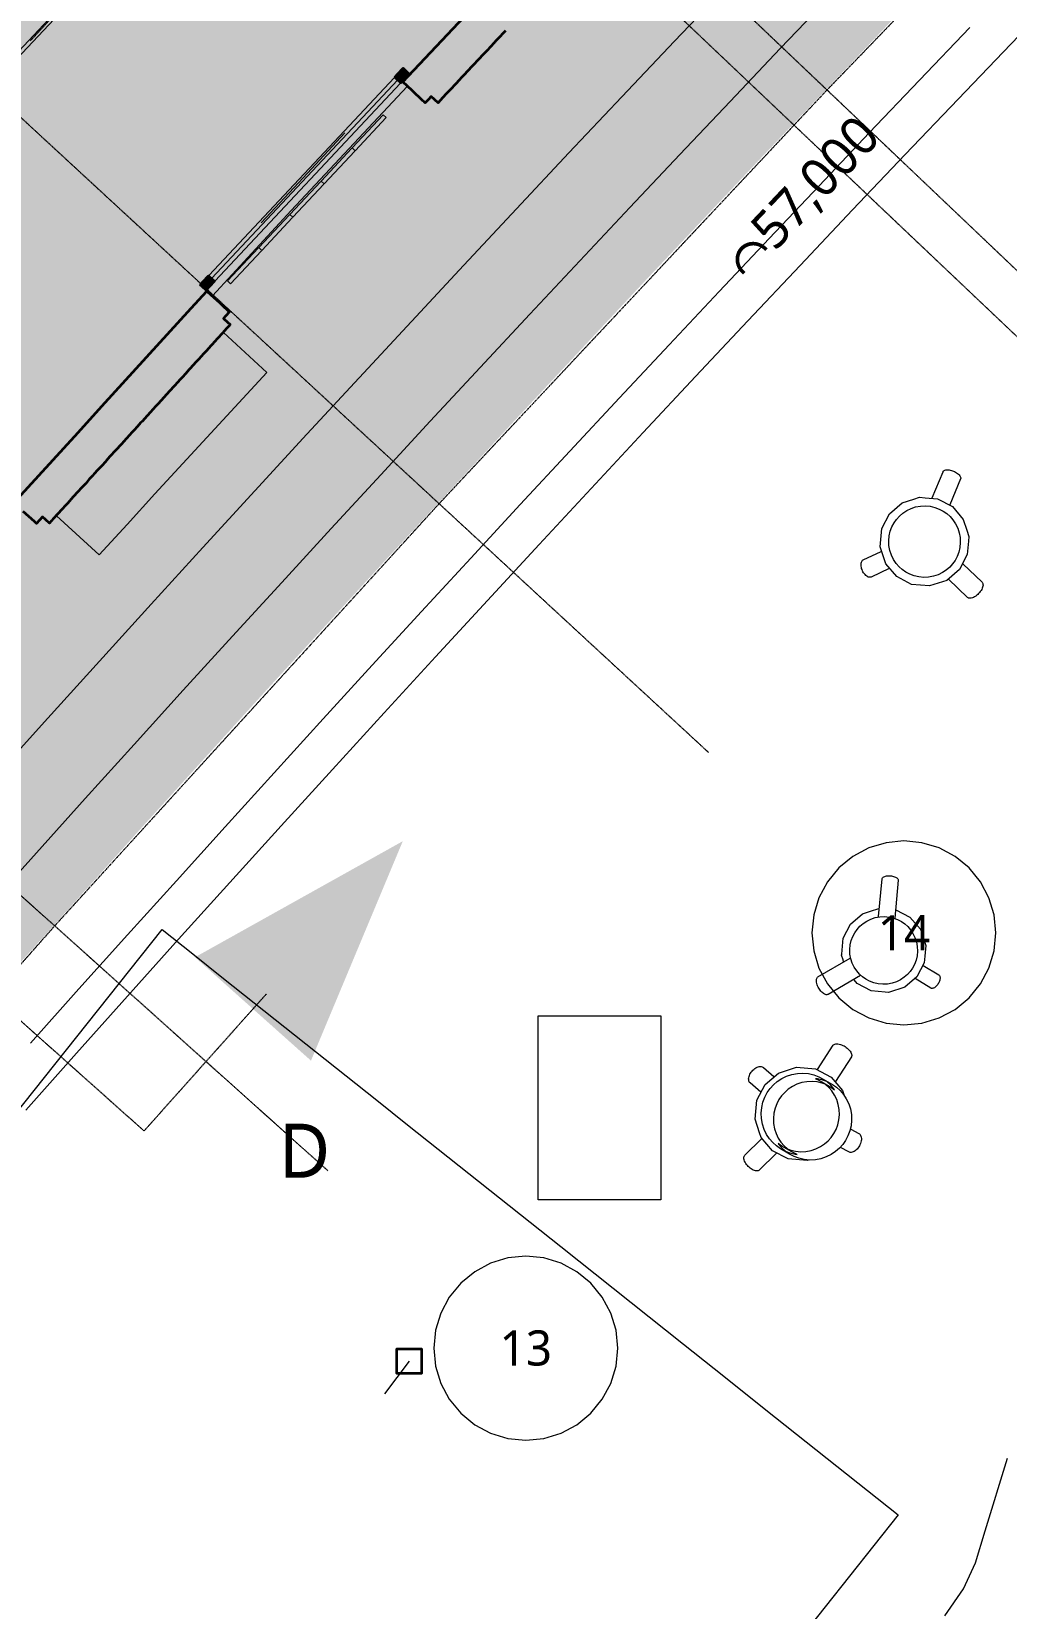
# Model space of a CAD drawing. Header units: millimetres. Extents: x -31757 to 121236, y -27283 to 63658.
# Drawn here: x 61271 to 66039, y 26884 to 34599 of the extents above; entities that cross this region are included whole.
import ezdxf

# ---------------------------------------------------------------- set-up
doc = ezdxf.new("R2010")
doc.units = ezdxf.units.MM
doc.linetypes.add('DASHDOT', pattern=[3.556, 2.54, -0.508, 0, -0.508])
doc.linetypes.add('PHANTOM', pattern=[6.35, 3.175, -0.635, 0.635, -0.635, 0.635, -0.635])
for name, color, linetype, lineweight in [('01_切断（構造・壁）', 7, 'Continuous', 35), ('03_切断（ガラス）', 5, 'Continuous', 13), ('04_切断（機械室などの塊）', 7, 'Continuous', 35), ('06_部屋の色', 8, 'Continuous', 0), ('10_見えがかり', 7, 'Continuous', 13), ('11_見えがかり（家具）', 8, 'Continuous', 9), ('12_見えがかり（ガラス）', 5, 'Continuous', 9), ('20_上部（屋根の外形・梁）', 8, 'PHANTOM', 9), ('30_敷地・外構', 8, 'Continuous', 9), ('40_通り芯', 1, 'DASHDOT', 9), ('41_通り芯の符号', 1, 'Continuous', 13), ('50_寸法', 3, 'Continuous', 9), ('70_断面の位置', 6, 'DASHDOT', 9)]:
    doc.layers.add(name, color=color, linetype=linetype, lineweight=lineweight)
doc.styles.add('JP', font='NotoSansCJKjp-Regular.otf')

msp = doc.modelspace()

# ---------------------------------------------------------------- hatches: boundary and pattern name
at = {"layer": '01_切断（構造・壁）'}
for points in [[(63185.5, 34259.6), (63131.9, 34309.8), (63087, 34351.9), (63087, 34351.9), (63087, 34351.9), (63524, 34818.1), (63774.7, 35085.6), (63966.8, 35290.6), (64021.7, 35349.2), (64045.1, 35374.1), (64045.1, 35374.1), (64045.1, 35374.1), (64107.3, 35314.9), (64142.9, 35281), (64149.6, 35274.7), (64153.8, 35270.8), (64153.8, 35270.8), (64153.8, 35270.8), (64124.2, 35239.2), (64157, 35208.4), (64157, 35208.4), (64157, 35208.4), (64149.1, 35199.9), (64136.5, 35186.5), (64136.5, 35186.5), (64118.3, 35167), (64095.5, 35142.7), (64077.3, 35123.3), (64077.3, 35123.3), (64069.3, 35114.8), (64065.9, 35111.2), (64061.4, 35106.3), (64061, 35105.9), (64060.7, 35105.6), (64056.8, 35101.4), (64056.8, 35101.4), (64053.6, 35098), (64053.6, 35098), (63997.5, 35038.1), (63997.5, 35038.1), (63996.7, 35037.3), (63987.6, 35027.6), (63958.7, 34996.8), (63942, 34978.9), (63935.9, 34972.5), (63917.7, 34953), (63917.7, 34953), (63907.9, 34942.5), (63897.2, 34931.1), (63897.2, 34931.1), (63879, 34911.7), (63856.2, 34887.4), (63837.9, 34867.9), (63837.9, 34867.9), (63837, 34866.9), (63828.1, 34857.4), (63814.2, 34842.6), (63814.2, 34842.6), (63758.1, 34782.8), (63758.1, 34782.8), (63748.3, 34772.3), (63737.6, 34760.9), (63737.6, 34760.9), (63719.4, 34741.4), (63696.6, 34717.1), (63668.5, 34687.1), (63639.6, 34656.3), (63638.3, 34654.9), (63616.8, 34632), (63598.6, 34612.5), (63598.6, 34612.5), (63588.7, 34602), (63578.1, 34590.6), (63578.1, 34590.6), (63559.8, 34571.2), (63539.2, 34549.2), (63537, 34546.9), (63512.1, 34520.3), (63509, 34516.9), (63502.1, 34509.6), (63480, 34486.1), (63457.2, 34461.7), (63429.2, 34431.8), (63400.3, 34400.9), (63390.5, 34390.6), (63377.5, 34376.6), (63359.2, 34357.2), (63359.2, 34357.2), (63349.4, 34346.7), (63344.7, 34341.7), (63320.5, 34315.8), (63297.7, 34291.5), (63269.6, 34261.5), (63258.9, 34250.1), (63226.1, 34280.9), (63210.2, 34263.9), (63196.5, 34249.3), (63190.8, 34254.6)], [(63047.4, 34375.4), (63062.5, 34391.5), (63088.4, 34419.2), (63106.8, 34401.9), (63117.6, 34391.8), (63091.7, 34364.2), (63076.5, 34348), (63058.1, 34365.3)], [(61296.1, 32191.8), (61296.1, 32191.8), (61290.4, 32197), (61285, 32201.9), (61230.7, 32251.3), (61210.7, 32269.5), (61185.2, 32292.8), (61499, 32637.5), (61615.4, 32765.4), (62051.6, 33244.7), (62128.3, 33329), (62128.3, 33329), (62128.3, 33329), (62147.8, 33310.9), (62191.4, 33270.7), (62208, 33255.4), (62227.5, 33237.4), (62234.3, 33231.2), (62238.6, 33227.3), (62238.6, 33227.3), (62238.6, 33227.3), (62219.4, 33206.2), (62209.4, 33195.2), (62229.8, 33176.6), (62242.7, 33164.9), (62242.7, 33164.9), (62242.7, 33164.9), (62236.1, 33157.8), (62224.7, 33145.2), (62204.5, 33123), (62202.7, 33121), (62182.1, 33098.4), (62164.1, 33078.7), (62164.1, 33078.7), (62155.4, 33069.1), (62152.1, 33065.4), (62148.5, 33061.4), (62147.7, 33060.6), (62126, 33036.7), (62107.8, 33016.7), (62103.6, 33012.1), (62085.6, 32992.4), (62085.6, 32992.4), (62082.3, 32988.8), (62075, 32980.7), (62047.5, 32950.4), (62040.7, 32943), (62025, 32925.8), (62007.1, 32906.1), (62007.1, 32906.1), (61996.4, 32894.4), (61986.9, 32883.9), (61986.9, 32883.9), (61968.9, 32864.2), (61946.5, 32839.5), (61917.9, 32808.1), (61890.4, 32777.9), (61875.9, 32761.9), (61868, 32753.2), (61850, 32733.5), (61850, 32733.5), (61839.3, 32721.8), (61836.8, 32719), (61811.8, 32691.6), (61804.7, 32683.8), (61789.4, 32666.9), (61771.5, 32647.2), (61771.5, 32647.2), (61760.8, 32635.5), (61751.3, 32625), (61751.3, 32625), (61733.3, 32605.3), (61710.9, 32580.6), (61682.3, 32549.2), (61654.8, 32519), (61635.8, 32498.2), (61632.3, 32494.3), (61614.4, 32474.6), (61614.4, 32474.6), (61603.7, 32462.9), (61596, 32454.4), (61576.2, 32432.7), (61568.7, 32424.4), (61553.8, 32408.1), (61535.9, 32388.3), (61535.9, 32388.3), (61525.2, 32376.6), (61515.7, 32366.1), (61515.7, 32366.1), (61497.7, 32346.4), (61475.3, 32321.8), (61446.7, 32290.3), (61438.3, 32281.1), (61437.1, 32279.9), (61437.1, 32279.9), (61419.2, 32260.1), (61399.6, 32238.6), (61396.7, 32235.5), (61378.8, 32215.7), (61378.8, 32215.7), (61375.8, 32212.4), (61369, 32205), (61366.2, 32202), (61358.6, 32193.6), (61358.6, 32193.6), (61358.6, 32193.6), (61341.3, 32209.3), (61325.3, 32223.8), (61296.1, 32191.8)], [(62095.8, 33360.2), (62111, 33376.3), (62136.9, 33404), (62155.3, 33386.7), (62166.1, 33376.6), (62140.1, 33349), (62125, 33332.8), (62106.6, 33350.1)]]:
    msp.add_hatch(color=7, dxfattribs=at).paths.add_polyline_path(points)
at = {"layer": '06_部屋の色', "true_color": 0xd8ccb8}
msp.add_hatch(color=8, dxfattribs=at).paths.add_polyline_path([(46090.2, 13394.3), (46610.4, 14131.8), (47134.1, 14866.8), (47661.3, 15599.3), (48191.9, 16329.3), (48725.9, 17056.8), (49263.4, 17781.8), (49804.3, 18504.2), (50348.5, 19224.1), (50896.2, 19941.4), (51447.2, 20656.2), (52001.6, 21368.3), (52559.4, 22077.8), (53120.5, 22784.7), (53684.9, 23488.9), (54252.6, 24190.4), (54823.6, 24889.3), (55397.9, 25585.4), (55975.5, 26278.9), (56556.3, 26969.6), (57140.4, 27657.6), (57727.8, 28342.8), (58318.3, 29025.2), (58912.1, 29704.9), (59509, 30381.7), (60109.2, 31055.7), (60712.5, 31726.9), (61318.9, 32395.3), (61928.6, 33060.7), (62541.3, 33723.3), (63157.1, 34383), (63776.1, 35039.8), (64398.1, 35693.7), (65023.3, 36344.6), (65651.4, 36992.6), (66282.7, 37637.6), (66916.9, 38279.6), (67554.2, 38918.6), (68194.5, 39554.6), (68837.8, 40187.6), (69484, 40817.5), (70133.2, 41444.4), (70785.4, 42068.3), (71440.5, 42689), (72098.5, 43306.7), (72759.4, 43921.2), (73423.2, 44532.7), (74089.9, 45140.9), (75098.3, 44030.5), (74436.8, 43427), (73778.2, 42820.3), (73122.5, 42210.6), (72469.6, 41597.8), (71819.7, 40981.9), (71172.6, 40363), (70528.5, 39741), (69887.3, 39116), (69249.1, 38487.9), (68613.8, 37856.9), (67981.5, 37222.9), (67352.2, 36585.9), (66726, 35945.9), (66102.7, 35303), (65482.5, 34657.2), (64865.3, 34008.5), (64251.2, 33356.8), (63640.2, 32702.3), (63032.2, 32044.9), (62427.4, 31384.7), (61825.7, 30721.6), (61227.1, 30055.6), (60631.7, 29386.9), (60039.4, 28715.3), (59450.3, 28041), (58864.3, 27363.9), (58281.6, 26684.1), (57702.1, 26001.5), (57125.8, 25316.2), (56552.7, 24628.2), (55982.9, 23937.5), (55416.4, 23244.1), (54853.1, 22548), (54293.1, 21849.3), (53736.4, 21148), (53183.1, 20444), (52633, 19737.5), (52086.3, 19028.4), (51542.9, 18316.7), (51002.9, 17602.4), (50466.3, 16885.6), (49933, 16166.3), (49403.2, 15444.5), (48876.7, 14720.2), (48353.7, 13993.4), (47834.1, 13264.2), (47317.9, 12532.5), (46805.2, 11798.4), (46296, 11061.9), (45790.2, 10323), (45287.9, 9581.8), (44789.2, 8838.1), (44293.9, 8092.2), (43802.2, 7343.9), (43313.9, 6593.3), (42829.3, 5840.4), (42348.2, 5085.2), (41870.6, 4327.7), (41396.6, 3568.1), (40122.1, 4359.1), (40599.9, 5124.8), (41081.2, 5888.2), (41566.1, 6649.3), (42054.6, 7408.1), (42546.7, 8164.7), (43042.3, 8918.9), (43541.5, 9670.8), (44044.2, 10420.3), (44550.4, 11167.4), (45060.2, 11912.1), (45573.4, 12654.4)])
at = {"layer": '06_部屋の色', "true_color": 0xe9dfcf}
for points in [[(62128.1, 33329.2), (52090.4, 42600.1), (54143.9, 44791.1), (64044.9, 35374.3), (63086.5, 34351.7), (63112, 34327.8), (62153.8, 33305.4)], [(52090.4, 42600.1), (62128.1, 33329.2), (61184.7, 32292.7), (61210.6, 32269.2), (60267.5, 31232.9), (60241.4, 31256.3), (56694.5, 34437.3), (56741.1, 34490.9), (56802.8, 34575.7), (56856.7, 34665.5), (56902.7, 34759.8), (56940.3, 34857.6), (56969.2, 34958.4), (56989.2, 35061.3), (57000.1, 35165.5), (57001.9, 35270.4), (56994.6, 35374.9), (56978.2, 35478.5), (56952.9, 35580.2), (56918.7, 35679.3), (56876.1, 35775.1), (56825.3, 35866.8), (56766.7, 35953.7), (56700.7, 36035.1), (56627.9, 36110.5), (56548.8, 36179.3), (56463.9, 36240.9), (56374.1, 36294.9), (56279.9, 36340.9), (56182, 36378.5), (56081.2, 36407.3), (55978.3, 36427.4), (55874.1, 36438.3), (55769.3, 36440.1), (55664.7, 36432.8), (55561.1, 36416.4), (55459.4, 36391.1), (55360.3, 36356.9), (55264.5, 36314.3), (55172.9, 36263.5), (55086, 36204.9), (55004.5, 36138.9), (54929.1, 36066.1), (54906.9, 36040.5), (50069.1, 40379.3)], [(62128.1, 33329.2), (61051.9, 34323.2), (62983.3, 36383.9), (64044.9, 35374.3), (63086.5, 34351.7), (63112, 34327.8), (62153.8, 33305.4)], [(59150.8, 32234.4), (61051.9, 34323.2), (62128.1, 33329.2), (61184.7, 32292.7), (61210.6, 32269.2), (60267.5, 31232.9)]]:
    msp.add_hatch(color=8, dxfattribs=at).paths.add_polyline_path(points)
at = {"layer": '06_部屋の色', "true_color": 0xd5ebee}
msp.add_hatch(color=8, dxfattribs=at).paths.add_polyline_path([(62013.9, 35356.8), (62065.2, 35411.4), (61557.9, 34868.5), (61052.7, 34323.6), (55911.6, 39072.1), (58365.8, 38776)])
at = {"layer": '70_断面の位置'}
msp.add_hatch(color=7, dxfattribs=at).paths.add_polyline_path([(62070.6, 30069.9), (63086.6, 30637.5), (62637.7, 29563.8)])

# ---------------------------------------------------------------- linework, layer by layer
at = {"layer": '01_切断（構造・壁）'}
for points in [[(63185.5, 34259.6), (63131.9, 34309.8), (63087, 34351.9), (63087, 34351.9), (63087, 34351.9), (63524, 34818.1)], [(63588.7, 34602), (63578.1, 34590.6), (63578.1, 34590.6), (63559.8, 34571.2), (63539.2, 34549.2), (63537, 34546.9), (63512.1, 34520.3), (63509, 34516.9), (63502.1, 34509.6), (63480, 34486.1), (63457.2, 34461.7), (63429.2, 34431.8), (63400.3, 34400.9), (63390.5, 34390.6), (63377.5, 34376.6), (63359.2, 34357.2), (63359.2, 34357.2), (63349.4, 34346.7), (63344.7, 34341.7), (63320.5, 34315.8), (63297.7, 34291.5), (63269.6, 34261.5), (63258.9, 34250.1), (63226.1, 34280.9), (63210.2, 34263.9), (63196.5, 34249.3), (63190.8, 34254.6), (63185.5, 34259.6)], [(63047.4, 34375.4), (63062.5, 34391.5), (63088.4, 34419.2), (63106.8, 34401.9), (63117.6, 34391.8), (63091.7, 34364.2), (63076.5, 34348), (63058.1, 34365.3), (63047.4, 34375.4)], [(61185.2, 32292.8), (61499, 32637.5), (61615.4, 32765.4), (62051.6, 33244.7), (62128.3, 33329), (62128.3, 33329), (62128.3, 33329), (62147.8, 33310.9), (62191.4, 33270.7), (62208, 33255.4), (62227.5, 33237.4), (62234.3, 33231.2), (62238.6, 33227.3), (62238.6, 33227.3), (62238.6, 33227.3), (62219.4, 33206.2), (62209.4, 33195.2), (62229.8, 33176.6), (62242.7, 33164.9), (62242.7, 33164.9), (62242.7, 33164.9), (62236.1, 33157.8), (62224.7, 33145.2), (62204.5, 33123), (62202.7, 33121), (62182.1, 33098.4), (62164.1, 33078.7), (62164.1, 33078.7), (62155.4, 33069.1), (62152.1, 33065.4), (62148.5, 33061.4), (62147.7, 33060.6), (62126, 33036.7), (62107.8, 33016.7), (62103.6, 33012.1), (62085.6, 32992.4), (62085.6, 32992.4), (62082.3, 32988.8), (62075, 32980.7), (62047.5, 32950.4), (62040.7, 32943), (62025, 32925.8), (62007.1, 32906.1), (62007.1, 32906.1), (61996.4, 32894.4), (61986.9, 32883.9), (61986.9, 32883.9), (61968.9, 32864.2), (61946.5, 32839.5), (61917.9, 32808.1), (61890.4, 32777.9), (61875.9, 32761.9), (61868, 32753.2), (61850, 32733.5), (61850, 32733.5), (61839.3, 32721.8), (61836.8, 32719), (61811.8, 32691.6), (61804.7, 32683.8), (61789.4, 32666.9), (61771.5, 32647.2), (61771.5, 32647.2), (61760.8, 32635.5), (61751.3, 32625), (61751.3, 32625), (61733.3, 32605.3), (61710.9, 32580.6), (61682.3, 32549.2), (61654.8, 32519), (61635.8, 32498.2), (61632.3, 32494.3), (61614.4, 32474.6), (61614.4, 32474.6), (61603.7, 32462.9), (61596, 32454.4), (61576.2, 32432.7), (61568.7, 32424.4), (61553.8, 32408.1), (61535.9, 32388.3), (61535.9, 32388.3), (61525.2, 32376.6), (61515.7, 32366.1), (61515.7, 32366.1), (61497.7, 32346.4), (61475.3, 32321.8), (61446.7, 32290.3), (61438.3, 32281.1), (61437.1, 32279.9), (61437.1, 32279.9), (61419.2, 32260.1), (61399.6, 32238.6), (61396.7, 32235.5), (61378.8, 32215.7), (61378.8, 32215.7), (61375.8, 32212.4), (61369, 32205), (61366.2, 32202), (61358.6, 32193.6), (61358.6, 32193.6), (61358.6, 32193.6), (61341.3, 32209.3), (61325.3, 32223.8), (61296.1, 32191.8), (61296.1, 32191.8)], [(62095.8, 33360.2), (62111, 33376.3), (62136.9, 33404), (62155.3, 33386.7), (62166.1, 33376.6), (62140.1, 33349), (62125, 33332.8), (62106.6, 33350.1), (62095.8, 33360.2)], [(61296.1, 32191.8), (61296.1, 32191.8), (61290.4, 32197), (61285, 32201.9), (61230.7, 32251.3)]]:
    msp.add_lwpolyline(points, dxfattribs=at)
at = {"layer": '03_切断（ガラス）'}
for points in [[(62151.5, 33390.3), (63061.9, 34361.7)], [(62394.8, 33663.5), (62599.1, 33883.2), (62803.4, 34102.9)]]:
    msp.add_lwpolyline(points, dxfattribs=at)
at = {"layer": '04_切断（機械室などの塊）'}
msp.add_lwpolyline([(63178, 28150.7), (63178, 28143.3), (63178, 28140.7), (63178, 28133.3), (63178, 28130.7), (63178, 28123.3), (63178, 28120.7), (63178, 28113.3), (63178, 28110.7), (63178, 28103.3), (63178, 28100.7), (63178, 28093.3), (63178, 28090.7), (63178, 28083.3), (63178, 28080.7), (63178, 28073.3), (63178, 28070.7), (63178, 28063.3), (63178, 28060.7), (63178, 28053.3), (63178, 28050.7), (63178, 28043.3), (63178, 28040.7), (63178, 28033.3), (63175.4, 28033.3), (63168, 28033.3), (63165.4, 28033.3), (63158, 28033.3), (63155.4, 28033.3), (63148, 28033.3), (63145.4, 28033.3), (63138, 28033.3), (63135.4, 28033.3), (63128, 28033.3), (63125.4, 28033.3), (63118, 28033.3), (63115.4, 28033.3), (63108, 28033.3), (63105.4, 28033.3), (63098, 28033.3), (63095.4, 28033.3), (63088, 28033.3), (63085.4, 28033.3), (63078, 28033.3), (63075.4, 28033.3), (63068, 28033.3), (63065.4, 28033.3), (63058, 28033.3), (63058, 28035.9), (63058, 28043.3), (63058, 28045.9), (63058, 28053.3), (63058, 28055.9), (63058, 28063.3), (63058, 28065.9), (63058, 28073.3), (63058, 28075.9), (63058, 28083.3), (63058, 28085.9), (63058, 28093.3), (63058, 28095.9), (63058, 28103.3), (63058, 28105.9), (63058, 28113.3), (63058, 28115.9), (63058, 28123.3), (63058, 28125.9), (63058, 28133.3), (63058, 28135.9), (63058, 28143.3), (63058, 28145.9), (63058, 28153.3), (63060.6, 28153.3), (63068, 28153.3), (63070.6, 28153.3), (63078, 28153.3), (63080.6, 28153.3), (63088, 28153.3), (63090.6, 28153.3), (63098, 28153.3), (63100.6, 28153.3), (63108, 28153.3), (63110.6, 28153.3), (63118, 28153.3), (63120.6, 28153.3), (63128, 28153.3), (63130.6, 28153.3), (63138, 28153.3), (63140.6, 28153.3), (63148, 28153.3), (63150.6, 28153.3), (63158, 28153.3), (63160.6, 28153.3), (63168, 28153.3), (63170.6, 28153.3), (63178, 28153.3), (63178, 28150.7)], dxfattribs=at)
at = {"layer": '10_見えがかり'}
for points in [[(61056.1, 30314.8), (61294.7, 30580.8), (61533.8, 30846.3), (61773.3, 31111.4), (62013.4, 31376), (62254, 31640.1), (62495.1, 31903.9), (62736.6, 32167.1), (62978.7, 32429.9), (63221.2, 32692.3), (63464.3, 32954.2), (63707.8, 33215.6), (63951.8, 33476.6), (64196.4, 33737.1), (64441.4, 33997.2), (64686.9, 34256.8), (64932.8, 34515.9), (65179.3, 34774.6)], [(65859.5, 34617.7), (65613.3, 34360.3), (65367.6, 34102.4), (65122.4, 33844.1), (64877.7, 33585.3), (64633.5, 33326.1), (64389.7, 33066.4), (64146.5, 32806.2), (63903.7, 32545.6), (63661.4, 32284.5), (63419.6, 32023), (63178.3, 31761), (62937.5, 31498.6), (62697.2, 31235.7), (62457.4, 30972.4), (62218.1, 30708.6), (61979.3, 30444.4), (61740.9, 30179.7), (61503.1, 29914.6), (61265.8, 29649)], [(62138.2, 33405.4), (63046, 34373.9)], [(63075.2, 34346.6), (62167.4, 33378.1)], [(62155.7, 33306.4), (62541.3, 33723.3), (63107.6, 34329.9)], [(63227.8, 34275.4), (63225.6, 34277.4)], [(63228.4, 34276.1), (63227.8, 34275.4)], [(62853.8, 34015.3), (62839.2, 34029), (62991.5, 34191.5), (63006.1, 34177.8), (62853.8, 34015.3)], [(62701.4, 33852.8), (62686.8, 33866.4), (62837.8, 34027.5)], [(62852.4, 34013.8), (62701.4, 33852.8)], [(62549.1, 33690.2), (62534.5, 33703.9), (62685.5, 33865)], [(62700, 33851.3), (62549.1, 33690.2)], [(62396.7, 33527.7), (62382.1, 33541.3), (62533.1, 33702.4)], [(62547.7, 33688.7), (62396.7, 33527.7)], [(62244.4, 33365.1), (62229.8, 33378.8), (62380.8, 33539.9)], [(62395.4, 33526.2), (62244.4, 33365.1)], [(65675.8, 32316.6), (65728.6, 32445), (65729.9, 32447.3), (65732, 32449.4), (65734.7, 32451.3), (65738.2, 32452.8), (65742.4, 32453.8)], [(65742.4, 32453.8), (65747.2, 32454.3), (65752.4, 32454.4), (65757.9, 32453.9), (65763.6, 32452.9), (65769.3, 32451.6), (65774.8, 32449.9), (65780, 32447.9), (65785.1, 32445.6), (65790.2, 32443), (65795.2, 32439.9), (65799.9, 32436.6), (65804.2, 32433.1), (65807.8, 32429.4), (65810.8, 32425.7), (65813.1, 32422), (65814.5, 32418.5), (65815.2, 32415.2), (65815.1, 32412.3), (65814.4, 32409.7), (65762.2, 32282.7)], [(65529.3, 32292.6), (65585.4, 32311), (65613.5, 32320.3), (65641.4, 32317.7), (65701.7, 32312.2), (65774.2, 32274.2), (65827.6, 32212.1), (65827.6, 32212.1), (65845, 32159.4), (65855.3, 32127.9), (65853.3, 32105.8), (65847.3, 32039.6), (65809.2, 31967.1), (65747.1, 31913.7), (65663, 31886.1), (65574.7, 31894.1), (65502.2, 31932.2), (65448.8, 31994.2), (65421.1, 32078.4), (65429.2, 32166.7), (65467.2, 32239.2), (65529.3, 32292.6)], [(65489.1, 32194.8), (65501.3, 32212.1), (65515.4, 32227.8), (65532, 32242.2), (65551, 32254.9), (65572, 32265.2), (65594.7, 32272.7), (65618.4, 32277), (65642.5, 32278.1), (65666.3, 32275.9), (65689.1, 32270.6), (65710.4, 32262.6), (65729.9, 32252.2), (65747.2, 32240.1), (65762.9, 32226), (65777.3, 32209.4), (65789.9, 32190.4), (65800.2, 32169.3), (65807.7, 32146.7), (65812.1, 32123), (65813.2, 32098.9), (65811, 32075.1), (65805.7, 32052.3), (65797.6, 32030.9), (65787.3, 32011.5), (65775.2, 31994.2), (65761.1, 31978.5), (65744.4, 31964.1), (65725.5, 31951.5), (65704.4, 31941.2), (65681.7, 31933.7), (65658, 31929.3), (65634, 31928.2), (65610.2, 31930.4), (65587.3, 31935.7), (65566, 31943.8), (65546.6, 31954.1), (65529.3, 31966.2), (65513.6, 31980.3), (65499.2, 31996.9), (65486.5, 32015.9), (65476.2, 32037), (65468.7, 32059.6), (65464.3, 32083.4), (65463.3, 32107.4), (65465.5, 32131.2), (65470.8, 32154), (65478.8, 32175.4), (65489.1, 32194.8)], [(65328.1, 31998.5), (65329.2, 32002.8), (65330.9, 32006.5), (65332.9, 32009.5), (65335.2, 32011.8), (65337.8, 32013.3), (65426.7, 32055)], [(65465.7, 31971.5), (65376.9, 31929.9), (65374, 31928.9), (65370.8, 31928.6), (65367.2, 31928.9), (65363.3, 31930), (65359.3, 31931.9), (65355.2, 31934.6), (65351.1, 31938), (65347.2, 31941.9), (65343.5, 31946.4), (65340.2, 31951.1), (65337.2, 31956), (65334.7, 31961), (65332.5, 31966.1), (65330.6, 31971.5), (65329.1, 31977.1), (65328, 31982.8), (65327.5, 31988.3), (65327.5, 31993.6), (65328.1, 31998.5)], [(65825.7, 31994.2), (65919.3, 31904.3), (65921.3, 31901.8), (65922.9, 31898.7), (65923.8, 31895), (65924.1, 31890.6), (65923.6, 31885.8), (65922.3, 31880.5), (65920.4, 31875), (65917.7, 31869.4), (65914.5, 31863.9), (65910.9, 31858.6), (65906.9, 31853.6), (65902.7, 31849), (65898.3, 31844.7), (65893.5, 31840.5), (65888.3, 31836.7), (65882.9, 31833.2), (65877.4, 31830.4), (65872, 31828.2), (65866.8, 31826.7), (65862, 31826.1), (65857.7, 31826.1), (65853.9, 31826.9), (65850.7, 31828.3), (65848.2, 31830.3), (65756, 31918.8)], [(65413.3, 30268.6), (65430.4, 30453.7), (65430.9, 30455.8), (65432, 30458), (65433.8, 30460), (65436.3, 30462), (65439.5, 30463.7), (65443.2, 30465.3), (65447.5, 30466.5), (65452.2, 30467.4), (65457.1, 30468), (65462.1, 30468.2), (65467, 30468.2), (65471.8, 30467.9), (65476.6, 30467.3), (65481.4, 30466.5), (65486.3, 30465.3), (65491, 30463.8), (65495.4, 30462.1), (65499.4, 30460.1), (65502.8, 30457.9), (65505.6, 30455.6), (65507.7, 30453.2), (65509.1, 30450.9), (65509.8, 30448.6), (65509.9, 30446.4), (65492.8, 30261.3)], [(65240.1, 30163.4), (65276.1, 30232), (65334.9, 30282.6), (65374.2, 30295.5), (65414.7, 30308.8), (65415, 30308.8)], [(65297, 30189.9), (65308.5, 30206.3), (65321.9, 30221.1), (65337.6, 30234.8), (65355.6, 30246.7), (65375.5, 30256.5), (65396.9, 30263.6), (65419.4, 30267.7), (65442.2, 30268.7), (65464.7, 30266.6), (65486.3, 30261.6), (65506.5, 30254), (65524.9, 30244.2), (65541.2, 30232.8), (65556, 30219.4), (65569.7, 30203.7), (65581.7, 30185.7), (65591.4, 30165.8), (65598.5, 30144.4), (65602.6, 30121.9), (65603.7, 30099.1), (65601.6, 30076.6), (65596.6, 30055), (65589, 30034.8), (65579.2, 30016.4), (65567.7, 30000.1), (65554.4, 29985.2), (65538.6, 29971.6), (65520.7, 29959.6), (65500.7, 29949.9), (65479.3, 29942.8), (65456.9, 29938.6), (65434.1, 29937.6), (65411.6, 29939.7), (65390, 29944.7), (65369.8, 29952.3), (65351.4, 29962.1), (65335, 29973.6), (65320.2, 29986.9), (65306.5, 30002.7), (65294.6, 30020.6), (65284.8, 30040.5), (65277.7, 30062), (65273.6, 30084.4), (65272.6, 30107.2), (65274.7, 30129.7), (65279.7, 30151.3), (65287.3, 30171.5), (65297, 30189.9)], [(65498.5, 30301.1), (65567, 30265.2), (65617.6, 30206.4), (65617.6, 30206.4), (65627.8, 30175.2), (65643.8, 30126.6), (65639.1, 30075), (65636.2, 30043), (65600.1, 29974.3), (65541.3, 29923.7), (65461.5, 29897.5), (65445.9, 29898.9), (65377.9, 29905.1), (65309.3, 29941.2), (65293.6, 29959.3)], [(61074.5, 29155.1), (61909.7, 30205.1), (62059.7, 30085.8), (62209.7, 29966.5), (62359.7, 29847.2), (62509.7, 29727.9), (62659.7, 29608.6), (62959.7, 29369.9), (63109.7, 29250.6), (63259.7, 29131.3), (63409.7, 29012), (63559.7, 28892.7), (63709.7, 28773.3), (63859.7, 28654), (64459.7, 28176.8), (64609.7, 28057.5), (64909.7, 27818.8), (65059.7, 27699.5), (65359.7, 27460.9), (65509.7, 27341.6), (65390.4, 27191.6), (65151.8, 26891.6), (65032.5, 26741.6)], [(65242.5, 30049.3), (65240, 30056.9), (65232.4, 30079.7), (65233, 30085.5), (65240.1, 30163.4), (65240.1, 30163.4)], [(65111, 29966.5), (65112.6, 29969.7), (65114.7, 29972.3), (65117.1, 29974.1), (65275, 30065.9)], [(65631.5, 30029.8), (65707.6, 29983.5), (65709.5, 29982), (65711.2, 29979.9), (65712.6, 29977.3), (65713.5, 29974.2), (65714, 29970.6), (65714, 29966.6), (65713.5, 29962.3), (65712.5, 29957.8), (65711.1, 29953.3), (65709.4, 29948.9), (65707.3, 29944.6), (65705.1, 29940.6), (65702.6, 29936.8), (65699.8, 29933.1), (65696.6, 29929.5), (65693.3, 29926.2), (65689.7, 29923.2), (65686.1, 29920.8), (65682.6, 29919), (65679.1, 29917.8), (65675.9, 29917.2), (65673, 29917.2), (65670.4, 29917.7), (65668.2, 29918.7), (65592.3, 29965)], [(65325, 29979.9), (65167.1, 29888.1), (65164.3, 29886.9), (65161.1, 29886.3), (65157.5, 29886.5), (65153.5, 29887.5), (65149.1, 29889.3), (65144.7, 29891.9), (65140.1, 29895.2), (65135.7, 29899.2), (65131.4, 29903.7), (65127.5, 29908.5), (65123.9, 29913.5), (65120.7, 29918.6), (65117.9, 29923.9), (65115.3, 29929.5), (65113, 29935.3), (65111.2, 29941.3), (65110, 29947.1), (65109.3, 29952.7), (65109.3, 29957.9), (65109.8, 29962.5), (65111, 29966.5)], [(63998.1, 29783.3), (64048.1, 29783.2), (64098.1, 29783.2), (64148.1, 29783.2), (64198.1, 29783.2), (64298.1, 29783.2), (64348.1, 29783.2), (64348.1, 29708.2), (64348.1, 29633.2), (64348.1, 29558.2), (64348.1, 29483.2), (64348.1, 29408.2), (64348.1, 29333.2), (64348.1, 29183.2), (64348.1, 29108.2), (64348.1, 29033.2), (64348, 28958.2), (64348, 28883.2), (64298, 28883.2), (64248, 28883.2), (64198, 28883.2), (64148, 28883.2), (64048, 28883.2), (63948, 28883.3), (63898, 28883.3), (63848, 28883.3), (63798, 28883.3), (63748, 28883.3), (63748.1, 29033.3), (63748.1, 29108.3), (63748.1, 29183.3), (63748.1, 29258.3), (63748.1, 29333.3), (63748.1, 29408.3), (63748.1, 29483.3), (63748.1, 29558.3), (63748.1, 29633.3), (63748.1, 29783.3), (63798.1, 29783.3), (63998.1, 29783.3)], [(65115.1, 29520.2), (65191.7, 29639.2)], [(65191.7, 29639.2), (65193.7, 29641.6), (65196.4, 29643.6), (65199.9, 29645.1), (65204.1, 29646.1), (65209, 29646.4), (65214.5, 29646.1), (65220.4, 29645.1), (65226.4, 29643.5), (65232.6, 29641.3), (65238.7, 29638.6), (65244.5, 29635.6), (65249.9, 29632.3), (65255.1, 29628.7), (65260.3, 29624.7), (65265.2, 29620.3), (65269.8, 29615.6), (65273.8, 29610.7), (65277.1, 29605.8), (65279.7, 29601), (65281.4, 29596.4), (65282.2, 29592.1), (65282.3, 29588.3), (65281.6, 29585), (65280.2, 29582.2), (65202.6, 29461.5)], [(64778, 29474.4), (64778.6, 29479.9), (64779.9, 29485.6), (64781.9, 29491.4), (64784.5, 29497.1), (64787.6, 29502.6), (64791.1, 29507.7), (64794.9, 29512.4), (64799, 29516.8), (64803.5, 29521), (64808.4, 29524.9), (64813.7, 29528.3), (64819.1, 29531.2), (64824.5, 29533.3), (64829.9, 29534.7), (64834.9, 29535.3), (64839.5, 29535.1), (64843.7, 29534.2), (64847.2, 29532.6), (64850.2, 29530.5), (64901.5, 29486.4)], [(64837, 29410.5), (64785.2, 29454.9), (64782.7, 29457.6), (64780.6, 29460.9), (64779.1, 29464.8), (64778.2, 29469.4), (64778, 29474.4)], [(65069.6, 29076.5), (65064.1, 29074.7), (64971.2, 29083.1), (64894.9, 29123.2), (64838.7, 29188.5), (64831.4, 29210.8), (64809.5, 29277.2), (64818, 29370.1), (64858.1, 29446.4), (64923.4, 29502.6), (65012, 29531.7)], [(64899.1, 29445.1), (64918, 29461.6), (64939.7, 29476), (64963.6, 29487.8), (64989.4, 29496.4), (65016.4, 29501.5), (65043.8, 29502.8), (65070.8, 29500.3), (65096.7, 29494.3), (65120.9, 29485.2), (65143, 29473.5), (65187.6, 29447.7), (65207.2, 29433.9), (65225, 29417.8), (65241.3, 29398.9), (65255.6, 29377.3), (65267.2, 29353.3), (65275.6, 29327.5), (65280.4, 29300.4), (65281.5, 29273), (65278.9, 29245.8), (65272.8, 29219.8), (65263.5, 29195.4), (65251.7, 29173.2), (65237.8, 29153.5), (65221.7, 29135.5), (65202.8, 29119), (65181.1, 29104.6), (65157.1, 29092.8), (65131.3, 29084.2), (65104.4, 29079.1), (65077, 29077.8), (65050, 29080.3), (65024.1, 29086.3), (64999.9, 29095.4), (64977.8, 29107.1), (64933.2, 29132.9), (64913.6, 29146.7), (64895.8, 29162.8), (64879.5, 29181.7), (64865.2, 29203.3), (64853.6, 29227.3), (64845.2, 29253.1), (64840.4, 29280.2), (64839.3, 29307.6), (64841.9, 29334.8), (64848, 29360.8), (64857.3, 29385.2), (64869.1, 29407.4), (64883, 29427.1), (64899.1, 29445.1)], [(65012, 29531.7), (65104.9, 29523.3), (65181.2, 29483.2), (65237.4, 29417.9), (65243.7, 29399)], [(65115.5, 29474.5), (65105.3, 29475.4), (65105.2, 29475.1), (65114.7, 29471.6), (65135.1, 29460.7), (65179.8, 29434.9), (65198.5, 29421.7), (65198.6, 29421.7), (65196.6, 29424.7), (65180.3, 29443.6), (65162.5, 29459.7), (65159.9, 29461.6), (65141.4, 29468.5), (65115.5, 29474.5)], [(65137, 29454.2), (65113, 29459.7), (65088, 29462), (65062.7, 29460.8), (65037.8, 29456.2), (65013.9, 29448.2), (64991.7, 29437.3), (64971.7, 29423.9), (64954.2, 29408.6), (64939.3, 29392), (64926.4, 29373.8), (64915.5, 29353.3), (64906.9, 29330.7), (64901.3, 29306.6), (64898.8, 29281.5), (64899.9, 29256.1), (64904.3, 29231.1), (64912.1, 29207.2), (64922.9, 29185), (64936, 29165), (64951.1, 29147.5), (64967.6, 29132.6), (64968, 29132.4), (64983.8, 29126.4), (65007.8, 29120.9), (65032.8, 29118.6), (65058.1, 29119.8), (65083, 29124.4), (65106.9, 29132.4), (65129.1, 29143.3), (65149.1, 29156.7), (65166.6, 29172), (65181.5, 29188.6), (65194.4, 29206.8), (65205.3, 29227.3), (65213.9, 29249.9), (65219.5, 29274), (65222, 29299.1), (65220.9, 29324.5), (65216.5, 29349.5), (65208.7, 29373.4), (65197.9, 29395.6), (65184.7, 29415.6), (65169.6, 29433.1), (65153.2, 29448), (65152.8, 29448.2), (65137, 29454.2)], [(64754.4, 29087.9), (64754.7, 29092.2), (64755.6, 29095.9), (64757.1, 29099), (64759.1, 29101.5), (64841.6, 29182.1)], [(65277.1, 29229.4), (65317.1, 29207.3), (65320.2, 29205.1), (65323, 29202.2), (65325.4, 29198.5), (65327.3, 29194.1), (65328.6, 29189), (65329.2, 29183.3), (65329.1, 29177.3), (65328.3, 29171), (65326.9, 29164.7), (65324.9, 29158.5), (65322.4, 29152.6), (65319.6, 29147), (65316.4, 29141.7), (65312.7, 29136.5), (65308.5, 29131.6), (65303.9, 29127), (65299, 29123), (65293.9, 29119.7), (65288.8, 29117.2), (65283.8, 29115.6), (65279, 29114.9), (65274.6, 29115), (65270.7, 29115.8), (65267.2, 29117.3), (65227.7, 29139.2)], [(64914, 29110.9), (64830.1, 29028.9), (64827.5, 29027), (64824.4, 29025.5), (64820.6, 29024.7), (64816.3, 29024.6), (64811.5, 29025.2), (64806.3, 29026.5), (64800.9, 29028.6), (64795.5, 29031.4), (64790.1, 29034.7), (64785, 29038.5), (64780.1, 29042.6), (64775.7, 29046.8), (64771.6, 29051.3), (64767.6, 29056.2), (64764, 29061.5), (64760.8, 29066.9), (64758.1, 29072.4), (64756.2, 29077.9), (64754.9, 29083.1), (64754.4, 29087.9)], [(64922.2, 29158.9), (64922.2, 29158.9), (64924.2, 29155.9), (64940.5, 29137), (64958.2, 29120.9), (64960.9, 29119), (64979.4, 29112.1), (65005.3, 29106.1), (65015.5, 29105.2), (65015.6, 29105.5), (65006.1, 29109), (64985.7, 29119.9), (64941, 29145.7), (64922.2, 29158.9)], [(65737.4, 26847.2), (65829, 26980.4), (65887.3, 27106.3), (65935.2, 27264.3), (66044.4, 27619)]]:
    msp.add_lwpolyline(points, dxfattribs=at)
at = {"layer": '11_見えがかり（家具）'}
for points in [[(62210.1, 33126.2), (62421.2, 32931.3), (62284.4, 32782.9), (62147.7, 32634.2), (62011.2, 32485.5), (61874.8, 32336.6), (61738.5, 32187.5)], [(61738.5, 32187.5), (61602.5, 32038.3), (61393.4, 32228.8)]]:
    msp.add_lwpolyline(points, dxfattribs=at)
at = {"layer": '12_見えがかり（ガラス）'}
msp.add_lwpolyline([(61107.7, 34396.9), (61624.1, 34947.9), (61638.7, 34934.2), (61122.3, 34383.3)], dxfattribs=at)
at = {"layer": '20_上部（屋根の外形・梁）'}
msp.add_lwpolyline([(73057.1, 42142.3), (71040.7, 40228.7), (71040.4, 40228.4), (69052.1, 38285.4), (69051.8, 38285.1), (67092.2, 36313.3), (67091.9, 36313), (65161.3, 34312.7), (65161, 34312.4), (63259.9, 32284.1), (63259.6, 32283.7), (61388.5, 30227.8), (61388.2, 30227.5), (59547.3, 28144.4), (59547, 28144.1), (57736.8, 26034.3)], dxfattribs=at)
at = {"layer": '30_敷地・外構'}
msp.add_lwpolyline([(63118, 28093.3), (62998, 27933.3)], dxfattribs=at)
at = {"layer": '40_通り芯'}
for points in [[(66461.7, 33075.8), (52404.5, 46445.7)], [(64582.6, 31071), (50331.7, 44234.3)], [(62720.5, 29025), (48277.6, 41977.4)], [(61266.9, 34555.1), (61589.9, 34902.9)]]:
    msp.add_lwpolyline(points, dxfattribs=at)
at = {"layer": '41_通り芯の符号'}
for points in [[(65987.6, 30188.9), (65978.9, 30276.7), (65953.3, 30361.1), (65911.7, 30438.9), (65855.8, 30507.1), (65787.6, 30563.1), (65709.8, 30604.7), (65625.4, 30630.3), (65537.6, 30638.9), (65449.8, 30630.3), (65365.4, 30604.7), (65287.6, 30563.1), (65219.4, 30507.1), (65163.4, 30438.9), (65121.8, 30361.1), (65096.2, 30276.7), (65087.6, 30188.9), (65096.2, 30101.1), (65121.8, 30016.7), (65163.4, 29938.9), (65219.4, 29870.7), (65287.6, 29814.8), (65365.4, 29773.2), (65449.8, 29747.6), (65537.6, 29738.9), (65625.4, 29747.6), (65709.8, 29773.2), (65787.6, 29814.8), (65855.8, 29870.7), (65911.7, 29938.9), (65953.3, 30016.7), (65978.9, 30101.1), (65987.6, 30188.9)], [(64138.3, 28157.1), (64129.6, 28244.9), (64104, 28329.3), (64062.5, 28407.1), (64006.5, 28475.3), (63938.3, 28531.3), (63860.5, 28572.8), (63776.1, 28598.4), (63688.3, 28607.1), (63600.5, 28598.4), (63516.1, 28572.8), (63438.3, 28531.3), (63370.1, 28475.3), (63314.1, 28407.1), (63272.5, 28329.3), (63246.9, 28244.9), (63238.3, 28157.1), (63246.9, 28069.3), (63272.5, 27984.9), (63314.1, 27907.1), (63370.1, 27838.9), (63438.3, 27782.9), (63516.1, 27741.3), (63600.5, 27715.7), (63688.3, 27707.1), (63776.1, 27715.7), (63860.5, 27741.3), (63938.3, 27782.9), (64006.5, 27838.9), (64062.5, 27907.1), (64104, 27984.9), (64129.6, 28069.3), (64138.3, 28157.1)]]:
    msp.add_lwpolyline(points, dxfattribs=at)
at = {"layer": '50_寸法'}
for points in [[(61098.6, 30960.5), (61350.5, 31239.8), (61602.9, 31518.5), (61855.9, 31796.8), (62109.4, 32074.5), (62363.5, 32351.8), (62618.1, 32628.5), (62873.3, 32904.8), (63129, 33180.5), (63385.2, 33455.8), (63642, 33730.5), (63899.3, 34004.7), (64157.2, 34278.4), (64415.6, 34551.6), (64674.6, 34824.3)], [(61242.9, 29322.3), (61491.6, 29601.2), (61740.8, 29879.7), (61990.5, 30157.7), (62240.8, 30435.2), (62491.6, 30712.2), (62743, 30988.7), (62994.9, 31264.7), (63247.4, 31540.2), (63500.4, 31815.2), (63754, 32089.7), (64008.1, 32363.7), (64262.7, 32637.2), (64517.9, 32910.2), (64773.6, 33182.7), (65029.8, 33454.7), (65286.6, 33726.2), (65543.9, 33997.2), (65801.8, 34267.6), (66060.2, 34537.6), (66319.1, 34807.1)]]:
    msp.add_lwpolyline(points, dxfattribs=at)
at = {"layer": '70_断面の位置'}
for points in [[(69347.7, 30015.6), (41780.4, 56169.9)], [(61821.5, 29220), (37946.8, 50527.3)], [(61821.5, 29220), (60702.3, 30218.8)], [(61821.5, 29220), (62420.7, 29891.5)]]:
    msp.add_lwpolyline(points, dxfattribs=at)

# ---------------------------------------------------------------- texts
at = {"layer": '41_通り芯の符号', "char_height": 171.99, "attachment_point": 5, "style": 'JP'}
for s, insert in [('14', (65537.6, 30188.9)), ('13', (63688.3, 28157.1))]:
    msp.add_mtext(s, dxfattribs=dict(at, insert=insert))
at = {"layer": '50_寸法', "insert": (65126.1, 33702.1), "char_height": 187.87, "attachment_point": 8, "rotation": 46.57634, "style": 'JP'}
msp.add_mtext('⌒57,000', dxfattribs=at)
at = {"layer": '70_断面の位置', "insert": (62606.1, 29122.9), "char_height": 264.6, "attachment_point": 5, "style": 'JP'}
msp.add_mtext('D', dxfattribs=at)

doc.saveas('drawing.dxf')
